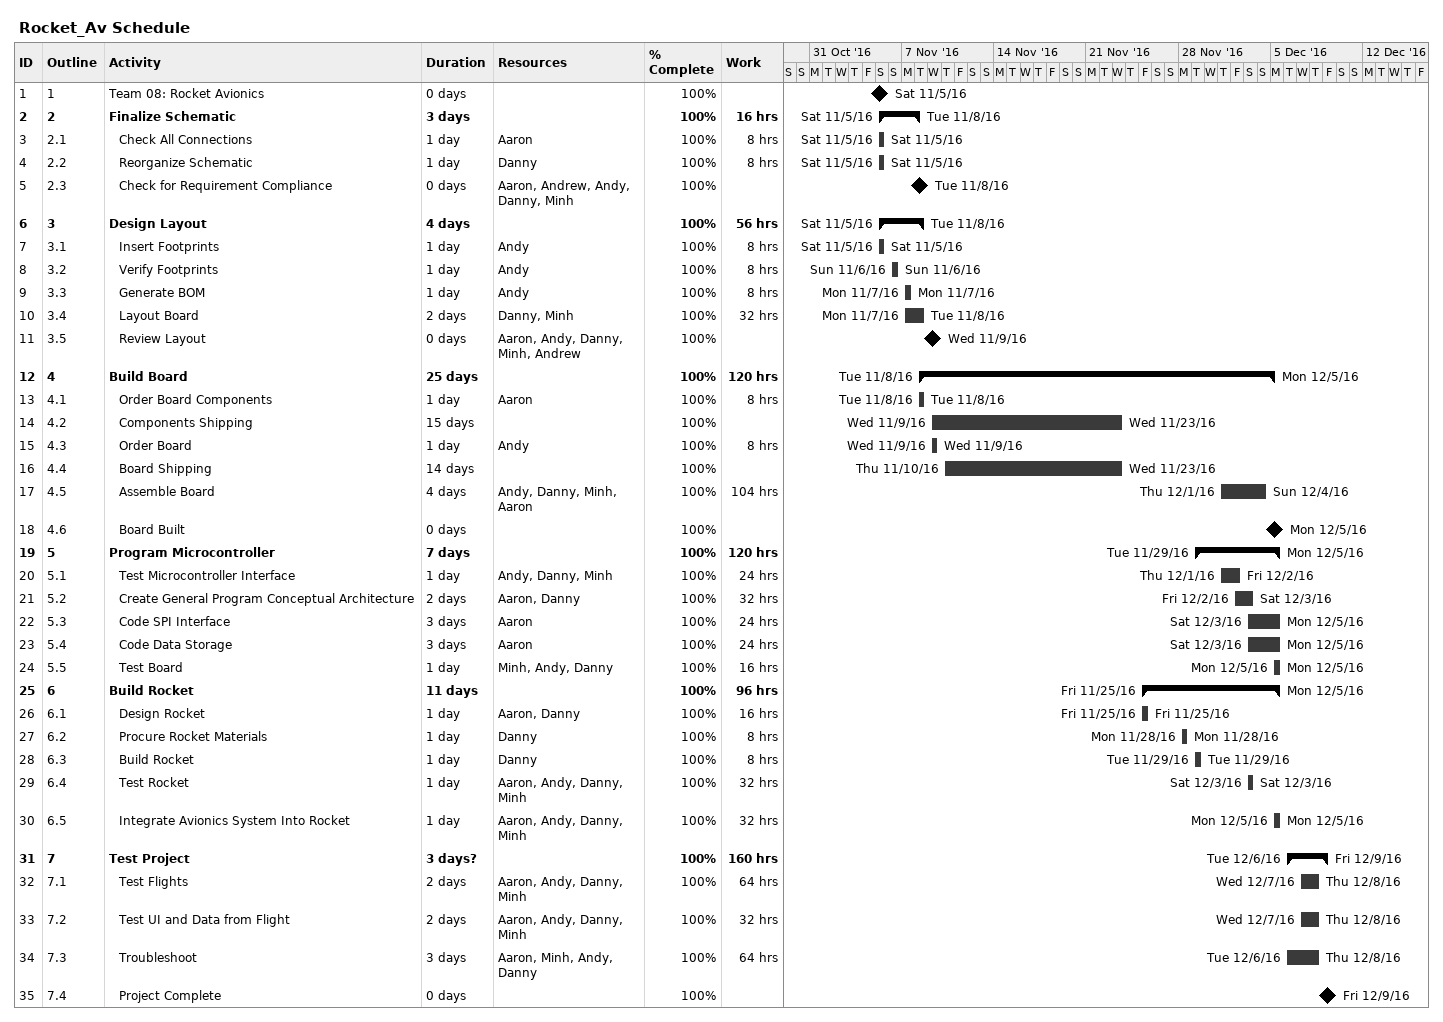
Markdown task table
Rocket_Av Schedule

| ID | WBS | Task | Duration | Start | Finish | Resources | % complete | Work (h) |
|---|---|---|---|---|---|---|---|---|
| 1 | 1 | Team 08: Rocket Avionics | 0d | 2016-11-05 | 2016-11-05 |  | 100 |  |
| 2 | 2 | **Finalize Schematic** | 3d | 2016-11-05 | 2016-11-08 |  | 100 | 16 |
| 3 | 2.1 | Check All Connections | 1d | 2016-11-05 | 2016-11-05 | Aaron | 100 | 8 |
| 4 | 2.2 | Reorganize Schematic | 1d | 2016-11-05 | 2016-11-05 | Danny | 100 | 8 |
| 5 | 2.3 | Check for Requirement Compliance | 0d | 2016-11-08 | 2016-11-08 | Aaron, Andrew, Andy, Danny, Minh | 100 |  |
| 6 | 3 | **Design Layout** | 4d | 2016-11-05 | 2016-11-08 |  | 100 | 56 |
| 7 | 3.1 | Insert Footprints | 1d | 2016-11-05 | 2016-11-05 | Andy | 100 | 8 |
| 8 | 3.2 | Verify Footprints | 1d | 2016-11-06 | 2016-11-06 | Andy | 100 | 8 |
| 9 | 3.3 | Generate BOM | 1d | 2016-11-07 | 2016-11-07 | Andy | 100 | 8 |
| 10 | 3.4 | Layout Board | 2d | 2016-11-07 | 2016-11-08 | Danny, Minh | 100 | 32 |
| 11 | 3.5 | Review Layout | 0d | 2016-11-09 | 2016-11-09 | Aaron, Andy, Danny, Minh, Andrew | 100 |  |
| 12 | 4 | **Build Board** | 25d | 2016-11-08 | 2016-12-05 |  | 100 | 120 |
| 13 | 4.1 | Order Board Components | 1d | 2016-11-08 | 2016-11-08 | Aaron | 100 | 8 |
| 14 | 4.2 | Components Shipping | 15d | 2016-11-09 | 2016-11-23 |  | 100 |  |
| 15 | 4.3 | Order Board | 1d | 2016-11-09 | 2016-11-09 | Andy | 100 | 8 |
| 16 | 4.4 | Board Shipping | 14d | 2016-11-10 | 2016-11-23 |  | 100 |  |
| 17 | 4.5 | Assemble Board | 4d | 2016-12-01 | 2016-12-04 | Andy, Danny, Minh, Aaron | 100 | 104 |
| 18 | 4.6 | Board Built | 0d | 2016-12-05 | 2016-12-05 |  | 100 |  |
| 19 | 5 | **Program Microcontroller** | 7d | 2016-11-29 | 2016-12-05 |  | 100 | 120 |
| 20 | 5.1 | Test Microcontroller Interface | 1d | 2016-12-01 | 2016-12-02 | Andy, Danny, Minh | 100 | 24 |
| 21 | 5.2 | Create General Program Conceptual Architecture | 2d | 2016-12-02 | 2016-12-03 | Aaron, Danny | 100 | 32 |
| 22 | 5.3 | Code SPI Interface | 3d | 2016-12-03 | 2016-12-05 | Aaron | 100 | 24 |
| 23 | 5.4 | Code Data Storage | 3d | 2016-12-03 | 2016-12-05 | Aaron | 100 | 24 |
| 24 | 5.5 | Test Board | 1d | 2016-12-05 | 2016-12-05 | Minh, Andy, Danny | 100 | 16 |
| 25 | 6 | **Build Rocket** | 11d | 2016-11-25 | 2016-12-05 |  | 100 | 96 |
| 26 | 6.1 | Design Rocket | 1d | 2016-11-25 | 2016-11-25 | Aaron, Danny | 100 | 16 |
| 27 | 6.2 | Procure Rocket Materials | 1d | 2016-11-28 | 2016-11-28 | Danny | 100 | 8 |
| 28 | 6.3 | Build Rocket | 1d | 2016-11-29 | 2016-11-29 | Danny | 100 | 8 |
| 29 | 6.4 | Test Rocket | 1d | 2016-12-03 | 2016-12-03 | Aaron, Andy, Danny, Minh | 100 | 32 |
| 30 | 6.5 | Integrate Avionics System Into Rocket | 1d | 2016-12-05 | 2016-12-05 | Aaron, Andy, Danny, Minh | 100 | 32 |
| 31 | 7 | **Test Project** | 3d? | 2016-12-06 | 2016-12-09 |  | 100 | 160 |
| 32 | 7.1 | Test Flights | 2d | 2016-12-07 | 2016-12-08 | Aaron, Andy, Danny, Minh | 100 | 64 |
| 33 | 7.2 | Test UI and Data from Flight | 2d | 2016-12-07 | 2016-12-08 | Aaron, Andy, Danny, Minh | 100 | 32 |
| 34 | 7.3 | Troubleshoot | 3d | 2016-12-06 | 2016-12-08 | Aaron, Minh, Andy, Danny | 100 | 64 |
| 35 | 7.4 | Project Complete | 0d | 2016-12-09 | 2016-12-09 |  | 100 |  |
